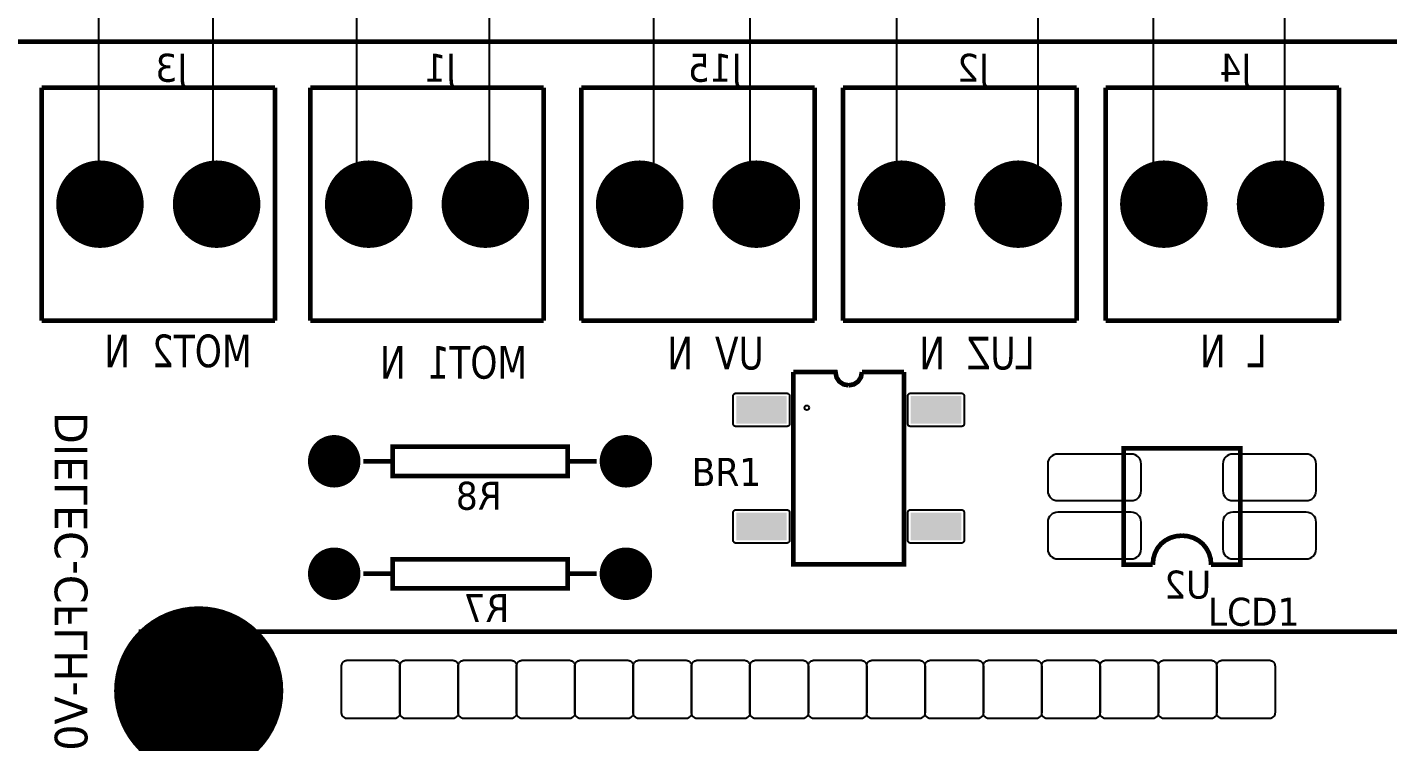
# Model space of a CAD drawing. Header units: millimetres. Extents: x 123.5 to 144.3, y 105.4 to 121.6.
# Drawn here: x 129.796 to 133.994, y 113.681 to 115.887 of the extents above; entities that cross this region are included whole.
import ezdxf

# ---------------------------------------------------------------- set-up
doc = ezdxf.new("R2010")
doc.units = ezdxf.units.MM
for name, color, linetype in [('BLK_12AWG', 7, 'Continuous'), ('DESC', 250, 'Continuous'), ('WIRES', 7, 'Continuous')]:
    doc.layers.add(name, color=color, linetype=linetype)
doc.styles.get("Standard").update_dxf_attribs({"font": 'tahoma.ttf'})

# ---------------------------------------------------------------- blocks, each defined once
blk = doc.blocks.new('RPAD')
blk.add_trace([(-0.5, -0.5), (-0.5, 0.5), (0.5, -0.5), (0.5, 0.5)])
blk = doc.blocks.new('EPAD')
at = {"const_width": 0.5}
blk.add_lwpolyline([(-0.25, 0, 1), (0.25, 0, 1)], format="xyb", close=True, dxfattribs=at)
blk = doc.blocks.new('CFLH-V Card')
at = {"const_width": 0.008}
for points in [[(125.6193, 110.8911), (131.2538, 110.8911), (131.2538, 114.343), (125.6193, 114.343), (125.6193, 110.8911)], [(125.6193, 110.8911), (131.2538, 110.8911), (131.2538, 114.343), (125.6193, 114.343), (125.6193, 110.8911)], [(125.6193, 110.8911), (131.2538, 110.8911), (131.2538, 114.343), (125.6193, 114.343), (125.6193, 110.8911)], [(127.1571, 114.2643), (127.1571, 113.8643)], [(127.5571, 114.2643), (127.1571, 114.2643)], [(127.1571, 114.2643), (127.1571, 113.8643)], [(127.5571, 114.2643), (127.1571, 114.2643)], [(127.1571, 114.2643), (127.1571, 113.8643)], [(127.5571, 114.2643), (127.1571, 114.2643)], [(127.5571, 114.2643), (127.5571, 113.8643)], [(127.5571, 114.2643), (127.5571, 113.8643)], [(127.5571, 114.2643), (127.5571, 113.8643)], [(127.6178, 114.2643), (127.6178, 113.8643)], [(128.0178, 114.2643), (127.6178, 114.2643)], [(127.6178, 114.2643), (127.6178, 113.8643)], [(128.0178, 114.2643), (127.6178, 114.2643)], [(127.6178, 114.2643), (127.6178, 113.8643)], [(128.0178, 114.2643), (127.6178, 114.2643)], [(128.0178, 114.2643), (128.0178, 113.8643)], [(128.0178, 114.2643), (128.0178, 113.8643)], [(128.0178, 114.2643), (128.0178, 113.8643)], [(128.0823, 114.2643), (128.0823, 113.8643)], [(128.4823, 114.2643), (128.0823, 114.2643)], [(128.0823, 114.2643), (128.0823, 113.8643)], [(128.4823, 114.2643), (128.0823, 114.2643)], [(128.0823, 114.2643), (128.0823, 113.8643)], [(128.4823, 114.2643), (128.0823, 114.2643)], [(128.4823, 114.2643), (128.4823, 113.8643)], [(128.4823, 114.2643), (128.4823, 113.8643)], [(128.4823, 114.2643), (128.4823, 113.8643)], [(128.5311, 114.2643), (128.5311, 113.8643)], [(128.9311, 114.2643), (128.5311, 114.2643)], [(128.5311, 114.2643), (128.5311, 113.8643)], [(128.9311, 114.2643), (128.5311, 114.2643)], [(128.5311, 114.2643), (128.5311, 113.8643)], [(128.9311, 114.2643), (128.5311, 114.2643)], [(128.9311, 114.2643), (128.9311, 113.8643)], [(128.9311, 114.2643), (128.9311, 113.8643)], [(128.9311, 114.2643), (128.9311, 113.8643)], [(128.9808, 114.2643), (128.9808, 113.8643)], [(129.3808, 114.2643), (128.9808, 114.2643)], [(128.9808, 114.2643), (128.9808, 113.8643)], [(129.3808, 114.2643), (128.9808, 114.2643)], [(128.9808, 114.2643), (128.9808, 113.8643)], [(129.3808, 114.2643), (128.9808, 114.2643)], [(129.3808, 114.2643), (129.3808, 113.8643)], [(129.3808, 114.2643), (129.3808, 113.8643)], [(129.3808, 114.2643), (129.3808, 113.8643)], [(127.5571, 113.8643), (127.1571, 113.8643)], [(127.5571, 113.8643), (127.1571, 113.8643)], [(127.5571, 113.8643), (127.1571, 113.8643)], [(128.0178, 113.8643), (127.6178, 113.8643)], [(128.0178, 113.8643), (127.6178, 113.8643)], [(128.0178, 113.8643), (127.6178, 113.8643)], [(128.4823, 113.8643), (128.0823, 113.8643)], [(128.4823, 113.8643), (128.0823, 113.8643)], [(128.4823, 113.8643), (128.0823, 113.8643)], [(128.9311, 113.8643), (128.5311, 113.8643)], [(128.9311, 113.8643), (128.5311, 113.8643)], [(128.9311, 113.8643), (128.5311, 113.8643)], [(129.3808, 113.8643), (128.9808, 113.8643)], [(129.3808, 113.8643), (128.9808, 113.8643)], [(129.3808, 113.8643), (128.9808, 113.8643)], [(128.4456, 113.7765), (128.518, 113.7762), (128.5197, 113.7673), (128.5245, 113.7601), (128.5317, 113.7553), (128.5406, 113.7536)], [(128.6356, 113.7765), (128.6356, 113.4465), (128.4456, 113.4465), (128.4456, 113.7765)], [(128.4456, 113.7765), (128.518, 113.7762), (128.5197, 113.7673), (128.5245, 113.7601), (128.5317, 113.7553), (128.5406, 113.7536)], [(128.6356, 113.7765), (128.6356, 113.4465), (128.4456, 113.4465), (128.4456, 113.7765)], [(128.4456, 113.7765), (128.518, 113.7762), (128.5197, 113.7673), (128.5245, 113.7601), (128.5317, 113.7553), (128.5406, 113.7536)], [(128.6356, 113.7765), (128.6356, 113.4465), (128.4456, 113.4465), (128.4456, 113.7765)], [(128.5632, 113.7762), (128.5615, 113.7673), (128.5567, 113.7601), (128.5495, 113.7553), (128.5406, 113.7536)], [(128.5632, 113.7762), (128.5615, 113.7673), (128.5567, 113.7601), (128.5495, 113.7553), (128.5406, 113.7536)], [(128.5632, 113.7762), (128.5615, 113.7673), (128.5567, 113.7601), (128.5495, 113.7553), (128.5406, 113.7536)], [(128.5632, 113.7762), (128.6356, 113.7765)], [(128.5632, 113.7762), (128.6356, 113.7765)], [(128.5632, 113.7762), (128.6356, 113.7765)], [(127.7587, 113.5983), (128.0587, 113.5983), (128.0587, 113.6483), (127.7587, 113.6483), (127.7587, 113.5983)], [(127.7587, 113.5983), (128.0587, 113.5983), (128.0587, 113.6483), (127.7587, 113.6483), (127.7587, 113.5983)], [(127.7587, 113.5983), (128.0587, 113.5983), (128.0587, 113.6483), (127.7587, 113.6483), (127.7587, 113.5983)], [(127.7587, 113.6233), (127.7087, 113.6233)], [(127.7587, 113.6233), (127.7087, 113.6233)], [(127.7587, 113.6233), (127.7087, 113.6233)], [(128.1087, 113.6233), (128.0587, 113.6233)], [(128.1087, 113.6233), (128.0587, 113.6233)], [(128.1087, 113.6233), (128.0587, 113.6233)], [(129.1619, 113.4458), (129.2119, 113.4458), (129.2119, 113.6458), (129.0119, 113.6458), (129.0119, 113.4458), (129.0619, 113.4458)], [(129.1619, 113.4458), (129.2119, 113.4458), (129.2119, 113.6458), (129.0119, 113.6458), (129.0119, 113.4458), (129.0619, 113.4458)], [(129.1619, 113.4458), (129.2119, 113.4458), (129.2119, 113.6458), (129.0119, 113.6458), (129.0119, 113.4458), (129.0619, 113.4458)], [(129.1119, 113.4958), (129.1014, 113.4948), (129.0918, 113.492), (129.0833, 113.4876), (129.076, 113.4817), (129.07, 113.4743), (129.0656, 113.4658), (129.0628, 113.4563), (129.0619, 113.4458)], [(129.1119, 113.4958), (129.1014, 113.4948), (129.0918, 113.492), (129.0833, 113.4876), (129.076, 113.4817), (129.07, 113.4743), (129.0656, 113.4658), (129.0628, 113.4563), (129.0619, 113.4458)], [(129.1119, 113.4958), (129.1014, 113.4948), (129.0918, 113.492), (129.0833, 113.4876), (129.076, 113.4817), (129.07, 113.4743), (129.0656, 113.4658), (129.0628, 113.4563), (129.0619, 113.4458)], [(129.1119, 113.4958), (129.122, 113.4948), (129.1315, 113.492), (129.14, 113.4876), (129.1474, 113.4817), (129.1534, 113.4743), (129.158, 113.4658), (129.1609, 113.4563), (129.1619, 113.4458)], [(129.1119, 113.4958), (129.122, 113.4948), (129.1315, 113.492), (129.14, 113.4876), (129.1474, 113.4817), (129.1534, 113.4743), (129.158, 113.4658), (129.1609, 113.4563), (129.1619, 113.4458)], [(129.1119, 113.4958), (129.122, 113.4948), (129.1315, 113.492), (129.14, 113.4876), (129.1474, 113.4817), (129.1534, 113.4743), (129.158, 113.4658), (129.1609, 113.4563), (129.1619, 113.4458)], [(127.7587, 113.4054), (128.0587, 113.4054), (128.0587, 113.4554), (127.7587, 113.4554), (127.7587, 113.4054)], [(127.7587, 113.4054), (128.0587, 113.4054), (128.0587, 113.4554), (127.7587, 113.4554), (127.7587, 113.4054)], [(127.7587, 113.4054), (128.0587, 113.4054), (128.0587, 113.4554), (127.7587, 113.4554), (127.7587, 113.4054)], [(127.7087, 113.4304), (127.7587, 113.4304)], [(127.7087, 113.4304), (127.7587, 113.4304)], [(127.7087, 113.4304), (127.7587, 113.4304)], [(128.0587, 113.4304), (128.1087, 113.4304)], [(128.0587, 113.4304), (128.1087, 113.4304)], [(128.0587, 113.4304), (128.1087, 113.4304)], [(127.3272, 110.969), (127.3272, 113.3312), (131.1855, 113.3312), (131.1855, 110.969)], [(127.3272, 110.969), (127.3272, 113.3312), (131.1855, 113.3312), (131.1855, 110.969)], [(127.3272, 110.969), (127.3272, 113.3312), (131.1855, 113.3312), (131.1855, 110.969)]]:
    blk.add_lwpolyline(points, dxfattribs=at)
for points in [[(128.3427, 113.6879), (128.3427, 113.7351), (128.3428, 113.7362), (128.3431, 113.7371), (128.3435, 113.738), (128.3441, 113.7387), (128.3449, 113.7393), (128.3457, 113.7398), (128.3467, 113.74), (128.3477, 113.7401), (128.4343, 113.7401), (128.4353, 113.74), (128.4363, 113.7398), (128.4371, 113.7393), (128.4379, 113.7387), (128.4385, 113.738), (128.4389, 113.7371), (128.4392, 113.7362), (128.4393, 113.7351), (128.4393, 113.6879), (128.4392, 113.6869), (128.4389, 113.6859), (128.4385, 113.6851), (128.4379, 113.6843), (128.4371, 113.6837), (128.4363, 113.6833), (128.4353, 113.683), (128.4343, 113.6829), (128.3477, 113.6829), (128.3467, 113.683), (128.3457, 113.6833), (128.3449, 113.6837), (128.3441, 113.6843), (128.3435, 113.6851), (128.3431, 113.6859), (128.3428, 113.6869), (128.3427, 113.6879)], [(128.7385, 113.7351), (128.7385, 113.6879), (128.7384, 113.6869), (128.7381, 113.6859), (128.7377, 113.6851), (128.7371, 113.6843), (128.7363, 113.6837), (128.7355, 113.6833), (128.7345, 113.683), (128.7335, 113.6829), (128.6469, 113.6829), (128.6459, 113.683), (128.6449, 113.6833), (128.6441, 113.6837), (128.6433, 113.6843), (128.6427, 113.6851), (128.6423, 113.6859), (128.642, 113.6869), (128.6419, 113.6879), (128.6419, 113.7351), (128.642, 113.7362), (128.6423, 113.7371), (128.6427, 113.738), (128.6433, 113.7387), (128.6441, 113.7393), (128.6449, 113.7398), (128.6459, 113.74), (128.6469, 113.7401), (128.7335, 113.7401), (128.7345, 113.74), (128.7355, 113.7398), (128.7363, 113.7393), (128.7371, 113.7387), (128.7377, 113.738), (128.7381, 113.7371), (128.7384, 113.7362), (128.7385, 113.7351)], [(129.0419, 113.5728), (129.0419, 113.6188), (129.0415, 113.6223), (129.0405, 113.6255), (129.039, 113.6284), (129.0369, 113.6309), (129.0344, 113.6329), (129.0315, 113.6345), (129.0283, 113.6354), (129.0249, 113.6358), (128.8989, 113.6358), (128.8954, 113.6354), (128.8922, 113.6345), (128.8893, 113.6329), (128.8868, 113.6309), (128.8847, 113.6284), (128.8832, 113.6255), (128.8822, 113.6223), (128.8819, 113.6188), (128.8819, 113.5728), (128.8822, 113.5693), (128.8832, 113.5661), (128.8847, 113.5632), (128.8868, 113.5607), (128.8893, 113.5586), (128.8922, 113.5571), (128.8954, 113.5561), (128.8989, 113.5558), (129.0249, 113.5558), (129.0283, 113.5561), (129.0315, 113.5571), (129.0344, 113.5586), (129.0369, 113.5607), (129.039, 113.5632), (129.0405, 113.5661), (129.0415, 113.5693), (129.0419, 113.5728)], [(129.3419, 113.5728), (129.3419, 113.6188), (129.3415, 113.6223), (129.3405, 113.6255), (129.339, 113.6284), (129.3369, 113.6309), (129.3344, 113.6329), (129.3315, 113.6345), (129.3283, 113.6354), (129.3249, 113.6358), (129.1989, 113.6358), (129.1954, 113.6354), (129.1922, 113.6345), (129.1893, 113.6329), (129.1868, 113.6309), (129.1847, 113.6284), (129.1832, 113.6255), (129.1822, 113.6223), (129.1819, 113.6188), (129.1819, 113.5728), (129.1822, 113.5693), (129.1832, 113.5661), (129.1847, 113.5632), (129.1868, 113.5607), (129.1893, 113.5586), (129.1922, 113.5571), (129.1954, 113.5561), (129.1989, 113.5558), (129.3249, 113.5558), (129.3283, 113.5561), (129.3315, 113.5571), (129.3344, 113.5586), (129.3369, 113.5607), (129.339, 113.5632), (129.3405, 113.5661), (129.3415, 113.5693), (129.3419, 113.5728)], [(128.3427, 113.4879), (128.3427, 113.5351), (128.3428, 113.5362), (128.3431, 113.5371), (128.3435, 113.538), (128.3441, 113.5387), (128.3449, 113.5393), (128.3457, 113.5398), (128.3467, 113.54), (128.3477, 113.5401), (128.4343, 113.5401), (128.4353, 113.54), (128.4363, 113.5398), (128.4371, 113.5393), (128.4379, 113.5387), (128.4385, 113.538), (128.4389, 113.5371), (128.4392, 113.5362), (128.4393, 113.5351), (128.4393, 113.4879), (128.4392, 113.4869), (128.4389, 113.4859), (128.4385, 113.4851), (128.4379, 113.4843), (128.4371, 113.4837), (128.4363, 113.4833), (128.4353, 113.483), (128.4343, 113.4829), (128.3477, 113.4829), (128.3467, 113.483), (128.3457, 113.4833), (128.3449, 113.4837), (128.3441, 113.4843), (128.3435, 113.4851), (128.3431, 113.4859), (128.3428, 113.4869), (128.3427, 113.4879)], [(128.7385, 113.5351), (128.7385, 113.4879), (128.7384, 113.4869), (128.7381, 113.4859), (128.7377, 113.4851), (128.7371, 113.4843), (128.7363, 113.4837), (128.7355, 113.4833), (128.7345, 113.483), (128.7335, 113.4829), (128.6469, 113.4829), (128.6459, 113.483), (128.6449, 113.4833), (128.6441, 113.4837), (128.6433, 113.4843), (128.6427, 113.4851), (128.6423, 113.4859), (128.642, 113.4869), (128.6419, 113.4879), (128.6419, 113.5351), (128.642, 113.5362), (128.6423, 113.5371), (128.6427, 113.538), (128.6433, 113.5387), (128.6441, 113.5393), (128.6449, 113.5398), (128.6459, 113.54), (128.6469, 113.5401), (128.7335, 113.5401), (128.7345, 113.54), (128.7355, 113.5398), (128.7363, 113.5393), (128.7371, 113.5387), (128.7377, 113.538), (128.7381, 113.5371), (128.7384, 113.5362), (128.7385, 113.5351)], [(129.0419, 113.4728), (129.0419, 113.5188), (129.0415, 113.5223), (129.0405, 113.5255), (129.039, 113.5284), (129.0369, 113.5309), (129.0344, 113.5329), (129.0315, 113.5345), (129.0283, 113.5354), (129.0249, 113.5358), (128.8989, 113.5358), (128.8954, 113.5354), (128.8922, 113.5345), (128.8893, 113.5329), (128.8868, 113.5309), (128.8847, 113.5284), (128.8832, 113.5255), (128.8822, 113.5223), (128.8819, 113.5188), (128.8819, 113.4728), (128.8822, 113.4693), (128.8832, 113.4661), (128.8847, 113.4632), (128.8868, 113.4607), (128.8893, 113.4586), (128.8922, 113.4571), (128.8954, 113.4561), (128.8989, 113.4558), (129.0249, 113.4558), (129.0283, 113.4561), (129.0315, 113.4571), (129.0344, 113.4586), (129.0369, 113.4607), (129.039, 113.4632), (129.0405, 113.4661), (129.0415, 113.4693), (129.0419, 113.4728)], [(129.3419, 113.4728), (129.3419, 113.5188), (129.3415, 113.5223), (129.3405, 113.5255), (129.339, 113.5284), (129.3369, 113.5309), (129.3344, 113.5329), (129.3315, 113.5345), (129.3283, 113.5354), (129.3249, 113.5358), (129.1989, 113.5358), (129.1954, 113.5354), (129.1922, 113.5345), (129.1893, 113.5329), (129.1868, 113.5309), (129.1847, 113.5284), (129.1832, 113.5255), (129.1822, 113.5223), (129.1819, 113.5188), (129.1819, 113.4728), (129.1822, 113.4693), (129.1832, 113.4661), (129.1847, 113.4632), (129.1868, 113.4607), (129.1893, 113.4586), (129.1922, 113.4571), (129.1954, 113.4561), (129.1989, 113.4558), (129.3249, 113.4558), (129.3283, 113.4561), (129.3315, 113.4571), (129.3344, 113.4586), (129.3369, 113.4607), (129.339, 113.4632), (129.3405, 113.4661), (129.3415, 113.4693), (129.3419, 113.4728)], [(127.6814, 113.282), (127.7614, 113.282), (127.7624, 113.282), (127.7634, 113.2818), (127.7644, 113.2816), (127.7653, 113.2812), (127.7662, 113.2808), (127.767, 113.2803), (127.7678, 113.2798), (127.7685, 113.2791), (127.7691, 113.2784), (127.7697, 113.2776), (127.7702, 113.2768), (127.7706, 113.2759), (127.7709, 113.275), (127.7712, 113.274), (127.7713, 113.273), (127.7714, 113.272), (127.7714, 113.192), (127.7713, 113.191), (127.7712, 113.19), (127.7709, 113.189), (127.7706, 113.1881), (127.7702, 113.1872), (127.7697, 113.1864), (127.7691, 113.1856), (127.7685, 113.1849), (127.7678, 113.1843), (127.767, 113.1837), (127.7662, 113.1832), (127.7653, 113.1828), (127.7644, 113.1824), (127.7634, 113.1822), (127.7624, 113.1821), (127.7614, 113.182), (127.6814, 113.182), (127.6803, 113.1821), (127.6793, 113.1822), (127.6783, 113.1824), (127.6774, 113.1828), (127.6765, 113.1832), (127.6757, 113.1837), (127.675, 113.1843), (127.6742, 113.1849), (127.6736, 113.1856), (127.673, 113.1864), (127.6725, 113.1872), (127.6721, 113.1881), (127.6718, 113.189), (127.6716, 113.19), (127.6714, 113.191), (127.6714, 113.192), (127.6714, 113.272), (127.6714, 113.273), (127.6716, 113.274), (127.6718, 113.275), (127.6721, 113.2759), (127.6725, 113.2768), (127.673, 113.2776), (127.6736, 113.2784), (127.6742, 113.2791), (127.675, 113.2798), (127.6757, 113.2803), (127.6765, 113.2808), (127.6774, 113.2812), (127.6783, 113.2816), (127.6793, 113.2818), (127.6803, 113.282), (127.6814, 113.282)], [(127.7814, 113.282), (127.8614, 113.282), (127.8624, 113.282), (127.8634, 113.2818), (127.8644, 113.2816), (127.8653, 113.2812), (127.8662, 113.2808), (127.867, 113.2803), (127.8678, 113.2798), (127.8685, 113.2791), (127.8691, 113.2784), (127.8697, 113.2776), (127.8702, 113.2768), (127.8706, 113.2759), (127.8709, 113.275), (127.8712, 113.274), (127.8713, 113.273), (127.8714, 113.272), (127.8714, 113.192), (127.8713, 113.191), (127.8712, 113.19), (127.8709, 113.189), (127.8706, 113.1881), (127.8702, 113.1872), (127.8697, 113.1864), (127.8691, 113.1856), (127.8685, 113.1849), (127.8678, 113.1843), (127.867, 113.1837), (127.8662, 113.1832), (127.8653, 113.1828), (127.8644, 113.1824), (127.8634, 113.1822), (127.8624, 113.1821), (127.8614, 113.182), (127.7814, 113.182), (127.7803, 113.1821), (127.7793, 113.1822), (127.7783, 113.1824), (127.7774, 113.1828), (127.7765, 113.1832), (127.7757, 113.1837), (127.775, 113.1843), (127.7742, 113.1849), (127.7736, 113.1856), (127.773, 113.1864), (127.7725, 113.1872), (127.7721, 113.1881), (127.7718, 113.189), (127.7716, 113.19), (127.7714, 113.191), (127.7714, 113.192), (127.7714, 113.272), (127.7714, 113.273), (127.7716, 113.274), (127.7718, 113.275), (127.7721, 113.2759), (127.7725, 113.2768), (127.773, 113.2776), (127.7736, 113.2784), (127.7742, 113.2791), (127.775, 113.2798), (127.7757, 113.2803), (127.7765, 113.2808), (127.7774, 113.2812), (127.7783, 113.2816), (127.7793, 113.2818), (127.7803, 113.282), (127.7814, 113.282)], [(127.8814, 113.282), (127.9614, 113.282), (127.9624, 113.282), (127.9634, 113.2818), (127.9644, 113.2816), (127.9653, 113.2812), (127.9662, 113.2808), (127.967, 113.2803), (127.9678, 113.2798), (127.9685, 113.2791), (127.9691, 113.2784), (127.9697, 113.2776), (127.9702, 113.2768), (127.9706, 113.2759), (127.9709, 113.275), (127.9712, 113.274), (127.9713, 113.273), (127.9714, 113.272), (127.9714, 113.192), (127.9713, 113.191), (127.9712, 113.19), (127.9709, 113.189), (127.9706, 113.1881), (127.9702, 113.1872), (127.9697, 113.1864), (127.9691, 113.1856), (127.9685, 113.1849), (127.9678, 113.1843), (127.967, 113.1837), (127.9662, 113.1832), (127.9653, 113.1828), (127.9644, 113.1824), (127.9634, 113.1822), (127.9624, 113.1821), (127.9614, 113.182), (127.8814, 113.182), (127.8803, 113.1821), (127.8793, 113.1822), (127.8783, 113.1824), (127.8774, 113.1828), (127.8765, 113.1832), (127.8757, 113.1837), (127.875, 113.1843), (127.8742, 113.1849), (127.8736, 113.1856), (127.873, 113.1864), (127.8725, 113.1872), (127.8721, 113.1881), (127.8718, 113.189), (127.8716, 113.19), (127.8714, 113.191), (127.8714, 113.192), (127.8714, 113.272), (127.8714, 113.273), (127.8716, 113.274), (127.8718, 113.275), (127.8721, 113.2759), (127.8725, 113.2768), (127.873, 113.2776), (127.8736, 113.2784), (127.8742, 113.2791), (127.875, 113.2798), (127.8757, 113.2803), (127.8765, 113.2808), (127.8774, 113.2812), (127.8783, 113.2816), (127.8793, 113.2818), (127.8803, 113.282), (127.8814, 113.282)], [(127.9814, 113.282), (128.0614, 113.282), (128.0624, 113.282), (128.0634, 113.2818), (128.0644, 113.2816), (128.0653, 113.2812), (128.0662, 113.2808), (128.067, 113.2803), (128.0678, 113.2798), (128.0685, 113.2791), (128.0691, 113.2784), (128.0697, 113.2776), (128.0702, 113.2768), (128.0706, 113.2759), (128.0709, 113.275), (128.0712, 113.274), (128.0713, 113.273), (128.0714, 113.272), (128.0714, 113.192), (128.0713, 113.191), (128.0712, 113.19), (128.0709, 113.189), (128.0706, 113.1881), (128.0702, 113.1872), (128.0697, 113.1864), (128.0691, 113.1856), (128.0685, 113.1849), (128.0678, 113.1843), (128.067, 113.1837), (128.0662, 113.1832), (128.0653, 113.1828), (128.0644, 113.1824), (128.0634, 113.1822), (128.0624, 113.1821), (128.0614, 113.182), (127.9814, 113.182), (127.9803, 113.1821), (127.9793, 113.1822), (127.9783, 113.1824), (127.9774, 113.1828), (127.9765, 113.1832), (127.9757, 113.1837), (127.975, 113.1843), (127.9742, 113.1849), (127.9736, 113.1856), (127.973, 113.1864), (127.9725, 113.1872), (127.9721, 113.1881), (127.9718, 113.189), (127.9716, 113.19), (127.9714, 113.191), (127.9714, 113.192), (127.9714, 113.272), (127.9714, 113.273), (127.9716, 113.274), (127.9718, 113.275), (127.9721, 113.2759), (127.9725, 113.2768), (127.973, 113.2776), (127.9736, 113.2784), (127.9742, 113.2791), (127.975, 113.2798), (127.9757, 113.2803), (127.9765, 113.2808), (127.9774, 113.2812), (127.9783, 113.2816), (127.9793, 113.2818), (127.9803, 113.282), (127.9814, 113.282)], [(128.0814, 113.282), (128.1614, 113.282), (128.1624, 113.282), (128.1634, 113.2818), (128.1644, 113.2816), (128.1653, 113.2812), (128.1662, 113.2808), (128.167, 113.2803), (128.1678, 113.2798), (128.1685, 113.2791), (128.1691, 113.2784), (128.1697, 113.2776), (128.1702, 113.2768), (128.1706, 113.2759), (128.1709, 113.275), (128.1712, 113.274), (128.1713, 113.273), (128.1714, 113.272), (128.1714, 113.192), (128.1713, 113.191), (128.1712, 113.19), (128.1709, 113.189), (128.1706, 113.1881), (128.1702, 113.1872), (128.1697, 113.1864), (128.1691, 113.1856), (128.1685, 113.1849), (128.1678, 113.1843), (128.167, 113.1837), (128.1662, 113.1832), (128.1653, 113.1828), (128.1644, 113.1824), (128.1634, 113.1822), (128.1624, 113.1821), (128.1614, 113.182), (128.0814, 113.182), (128.0803, 113.1821), (128.0793, 113.1822), (128.0783, 113.1824), (128.0774, 113.1828), (128.0765, 113.1832), (128.0757, 113.1837), (128.075, 113.1843), (128.0742, 113.1849), (128.0736, 113.1856), (128.073, 113.1864), (128.0725, 113.1872), (128.0721, 113.1881), (128.0718, 113.189), (128.0716, 113.19), (128.0714, 113.191), (128.0714, 113.192), (128.0714, 113.272), (128.0714, 113.273), (128.0716, 113.274), (128.0718, 113.275), (128.0721, 113.2759), (128.0725, 113.2768), (128.073, 113.2776), (128.0736, 113.2784), (128.0742, 113.2791), (128.075, 113.2798), (128.0757, 113.2803), (128.0765, 113.2808), (128.0774, 113.2812), (128.0783, 113.2816), (128.0793, 113.2818), (128.0803, 113.282), (128.0814, 113.282)], [(128.1814, 113.282), (128.2614, 113.282), (128.2624, 113.282), (128.2634, 113.2818), (128.2644, 113.2816), (128.2653, 113.2812), (128.2662, 113.2808), (128.267, 113.2803), (128.2678, 113.2798), (128.2685, 113.2791), (128.2691, 113.2784), (128.2697, 113.2776), (128.2702, 113.2768), (128.2706, 113.2759), (128.2709, 113.275), (128.2712, 113.274), (128.2713, 113.273), (128.2714, 113.272), (128.2714, 113.192), (128.2713, 113.191), (128.2712, 113.19), (128.2709, 113.189), (128.2706, 113.1881), (128.2702, 113.1872), (128.2697, 113.1864), (128.2691, 113.1856), (128.2685, 113.1849), (128.2678, 113.1843), (128.267, 113.1837), (128.2662, 113.1832), (128.2653, 113.1828), (128.2644, 113.1824), (128.2634, 113.1822), (128.2624, 113.1821), (128.2614, 113.182), (128.1814, 113.182), (128.1803, 113.1821), (128.1793, 113.1822), (128.1783, 113.1824), (128.1774, 113.1828), (128.1765, 113.1832), (128.1757, 113.1837), (128.175, 113.1843), (128.1742, 113.1849), (128.1736, 113.1856), (128.173, 113.1864), (128.1725, 113.1872), (128.1721, 113.1881), (128.1718, 113.189), (128.1716, 113.19), (128.1714, 113.191), (128.1714, 113.192), (128.1714, 113.272), (128.1714, 113.273), (128.1716, 113.274), (128.1718, 113.275), (128.1721, 113.2759), (128.1725, 113.2768), (128.173, 113.2776), (128.1736, 113.2784), (128.1742, 113.2791), (128.175, 113.2798), (128.1757, 113.2803), (128.1765, 113.2808), (128.1774, 113.2812), (128.1783, 113.2816), (128.1793, 113.2818), (128.1803, 113.282), (128.1814, 113.282)], [(128.2814, 113.282), (128.3614, 113.282), (128.3624, 113.282), (128.3634, 113.2818), (128.3644, 113.2816), (128.3653, 113.2812), (128.3662, 113.2808), (128.367, 113.2803), (128.3678, 113.2798), (128.3685, 113.2791), (128.3691, 113.2784), (128.3697, 113.2776), (128.3702, 113.2768), (128.3706, 113.2759), (128.3709, 113.275), (128.3712, 113.274), (128.3713, 113.273), (128.3714, 113.272), (128.3714, 113.192), (128.3713, 113.191), (128.3712, 113.19), (128.3709, 113.189), (128.3706, 113.1881), (128.3702, 113.1872), (128.3697, 113.1864), (128.3691, 113.1856), (128.3685, 113.1849), (128.3678, 113.1843), (128.367, 113.1837), (128.3662, 113.1832), (128.3653, 113.1828), (128.3644, 113.1824), (128.3634, 113.1822), (128.3624, 113.1821), (128.3614, 113.182), (128.2814, 113.182), (128.2803, 113.1821), (128.2793, 113.1822), (128.2783, 113.1824), (128.2774, 113.1828), (128.2765, 113.1832), (128.2757, 113.1837), (128.275, 113.1843), (128.2742, 113.1849), (128.2736, 113.1856), (128.273, 113.1864), (128.2725, 113.1872), (128.2721, 113.1881), (128.2718, 113.189), (128.2716, 113.19), (128.2714, 113.191), (128.2714, 113.192), (128.2714, 113.272), (128.2714, 113.273), (128.2716, 113.274), (128.2718, 113.275), (128.2721, 113.2759), (128.2725, 113.2768), (128.273, 113.2776), (128.2736, 113.2784), (128.2742, 113.2791), (128.275, 113.2798), (128.2757, 113.2803), (128.2765, 113.2808), (128.2774, 113.2812), (128.2783, 113.2816), (128.2793, 113.2818), (128.2803, 113.282), (128.2814, 113.282)], [(128.3814, 113.282), (128.4614, 113.282), (128.4624, 113.282), (128.4634, 113.2818), (128.4644, 113.2816), (128.4653, 113.2812), (128.4662, 113.2808), (128.467, 113.2803), (128.4678, 113.2798), (128.4685, 113.2791), (128.4691, 113.2784), (128.4697, 113.2776), (128.4702, 113.2768), (128.4706, 113.2759), (128.4709, 113.275), (128.4712, 113.274), (128.4713, 113.273), (128.4714, 113.272), (128.4714, 113.192), (128.4713, 113.191), (128.4712, 113.19), (128.4709, 113.189), (128.4706, 113.1881), (128.4702, 113.1872), (128.4697, 113.1864), (128.4691, 113.1856), (128.4685, 113.1849), (128.4678, 113.1843), (128.467, 113.1837), (128.4662, 113.1832), (128.4653, 113.1828), (128.4644, 113.1824), (128.4634, 113.1822), (128.4624, 113.1821), (128.4614, 113.182), (128.3814, 113.182), (128.3803, 113.1821), (128.3793, 113.1822), (128.3783, 113.1824), (128.3774, 113.1828), (128.3765, 113.1832), (128.3757, 113.1837), (128.375, 113.1843), (128.3742, 113.1849), (128.3736, 113.1856), (128.373, 113.1864), (128.3725, 113.1872), (128.3721, 113.1881), (128.3718, 113.189), (128.3716, 113.19), (128.3714, 113.191), (128.3714, 113.192), (128.3714, 113.272), (128.3714, 113.273), (128.3716, 113.274), (128.3718, 113.275), (128.3721, 113.2759), (128.3725, 113.2768), (128.373, 113.2776), (128.3736, 113.2784), (128.3742, 113.2791), (128.375, 113.2798), (128.3757, 113.2803), (128.3765, 113.2808), (128.3774, 113.2812), (128.3783, 113.2816), (128.3793, 113.2818), (128.3803, 113.282), (128.3814, 113.282)], [(128.4814, 113.282), (128.5614, 113.282), (128.5624, 113.282), (128.5634, 113.2818), (128.5644, 113.2816), (128.5653, 113.2812), (128.5662, 113.2808), (128.567, 113.2803), (128.5678, 113.2798), (128.5685, 113.2791), (128.5691, 113.2784), (128.5697, 113.2776), (128.5702, 113.2768), (128.5706, 113.2759), (128.5709, 113.275), (128.5712, 113.274), (128.5713, 113.273), (128.5714, 113.272), (128.5714, 113.192), (128.5713, 113.191), (128.5712, 113.19), (128.5709, 113.189), (128.5706, 113.1881), (128.5702, 113.1872), (128.5697, 113.1864), (128.5691, 113.1856), (128.5685, 113.1849), (128.5678, 113.1843), (128.567, 113.1837), (128.5662, 113.1832), (128.5653, 113.1828), (128.5644, 113.1824), (128.5634, 113.1822), (128.5624, 113.1821), (128.5614, 113.182), (128.4814, 113.182), (128.4803, 113.1821), (128.4793, 113.1822), (128.4783, 113.1824), (128.4774, 113.1828), (128.4765, 113.1832), (128.4757, 113.1837), (128.475, 113.1843), (128.4742, 113.1849), (128.4736, 113.1856), (128.473, 113.1864), (128.4725, 113.1872), (128.4721, 113.1881), (128.4718, 113.189), (128.4716, 113.19), (128.4714, 113.191), (128.4714, 113.192), (128.4714, 113.272), (128.4714, 113.273), (128.4716, 113.274), (128.4718, 113.275), (128.4721, 113.2759), (128.4725, 113.2768), (128.473, 113.2776), (128.4736, 113.2784), (128.4742, 113.2791), (128.475, 113.2798), (128.4757, 113.2803), (128.4765, 113.2808), (128.4774, 113.2812), (128.4783, 113.2816), (128.4793, 113.2818), (128.4803, 113.282), (128.4814, 113.282)], [(128.5814, 113.282), (128.6614, 113.282), (128.6624, 113.282), (128.6634, 113.2818), (128.6644, 113.2816), (128.6653, 113.2812), (128.6662, 113.2808), (128.667, 113.2803), (128.6678, 113.2798), (128.6685, 113.2791), (128.6691, 113.2784), (128.6697, 113.2776), (128.6702, 113.2768), (128.6706, 113.2759), (128.6709, 113.275), (128.6712, 113.274), (128.6713, 113.273), (128.6714, 113.272), (128.6714, 113.192), (128.6713, 113.191), (128.6712, 113.19), (128.6709, 113.189), (128.6706, 113.1881), (128.6702, 113.1872), (128.6697, 113.1864), (128.6691, 113.1856), (128.6685, 113.1849), (128.6678, 113.1843), (128.667, 113.1837), (128.6662, 113.1832), (128.6653, 113.1828), (128.6644, 113.1824), (128.6634, 113.1822), (128.6624, 113.1821), (128.6614, 113.182), (128.5814, 113.182), (128.5803, 113.1821), (128.5793, 113.1822), (128.5783, 113.1824), (128.5774, 113.1828), (128.5765, 113.1832), (128.5757, 113.1837), (128.575, 113.1843), (128.5742, 113.1849), (128.5736, 113.1856), (128.573, 113.1864), (128.5725, 113.1872), (128.5721, 113.1881), (128.5718, 113.189), (128.5716, 113.19), (128.5714, 113.191), (128.5714, 113.192), (128.5714, 113.272), (128.5714, 113.273), (128.5716, 113.274), (128.5718, 113.275), (128.5721, 113.2759), (128.5725, 113.2768), (128.573, 113.2776), (128.5736, 113.2784), (128.5742, 113.2791), (128.575, 113.2798), (128.5757, 113.2803), (128.5765, 113.2808), (128.5774, 113.2812), (128.5783, 113.2816), (128.5793, 113.2818), (128.5803, 113.282), (128.5814, 113.282)], [(128.6814, 113.282), (128.7614, 113.282), (128.7624, 113.282), (128.7634, 113.2818), (128.7644, 113.2816), (128.7653, 113.2812), (128.7662, 113.2808), (128.767, 113.2803), (128.7678, 113.2798), (128.7685, 113.2791), (128.7691, 113.2784), (128.7697, 113.2776), (128.7702, 113.2768), (128.7706, 113.2759), (128.7709, 113.275), (128.7712, 113.274), (128.7713, 113.273), (128.7714, 113.272), (128.7714, 113.192), (128.7713, 113.191), (128.7712, 113.19), (128.7709, 113.189), (128.7706, 113.1881), (128.7702, 113.1872), (128.7697, 113.1864), (128.7691, 113.1856), (128.7685, 113.1849), (128.7678, 113.1843), (128.767, 113.1837), (128.7662, 113.1832), (128.7653, 113.1828), (128.7644, 113.1824), (128.7634, 113.1822), (128.7624, 113.1821), (128.7614, 113.182), (128.6814, 113.182), (128.6803, 113.1821), (128.6793, 113.1822), (128.6783, 113.1824), (128.6774, 113.1828), (128.6765, 113.1832), (128.6757, 113.1837), (128.675, 113.1843), (128.6742, 113.1849), (128.6736, 113.1856), (128.673, 113.1864), (128.6725, 113.1872), (128.6721, 113.1881), (128.6718, 113.189), (128.6716, 113.19), (128.6714, 113.191), (128.6714, 113.192), (128.6714, 113.272), (128.6714, 113.273), (128.6716, 113.274), (128.6718, 113.275), (128.6721, 113.2759), (128.6725, 113.2768), (128.673, 113.2776), (128.6736, 113.2784), (128.6742, 113.2791), (128.675, 113.2798), (128.6757, 113.2803), (128.6765, 113.2808), (128.6774, 113.2812), (128.6783, 113.2816), (128.6793, 113.2818), (128.6803, 113.282), (128.6814, 113.282)], [(128.7814, 113.282), (128.8614, 113.282), (128.8624, 113.282), (128.8634, 113.2818), (128.8644, 113.2816), (128.8653, 113.2812), (128.8662, 113.2808), (128.867, 113.2803), (128.8678, 113.2798), (128.8685, 113.2791), (128.8691, 113.2784), (128.8697, 113.2776), (128.8702, 113.2768), (128.8706, 113.2759), (128.8709, 113.275), (128.8712, 113.274), (128.8713, 113.273), (128.8714, 113.272), (128.8714, 113.192), (128.8713, 113.191), (128.8712, 113.19), (128.8709, 113.189), (128.8706, 113.1881), (128.8702, 113.1872), (128.8697, 113.1864), (128.8691, 113.1856), (128.8685, 113.1849), (128.8678, 113.1843), (128.867, 113.1837), (128.8662, 113.1832), (128.8653, 113.1828), (128.8644, 113.1824), (128.8634, 113.1822), (128.8624, 113.1821), (128.8614, 113.182), (128.7814, 113.182), (128.7803, 113.1821), (128.7793, 113.1822), (128.7783, 113.1824), (128.7774, 113.1828), (128.7765, 113.1832), (128.7757, 113.1837), (128.775, 113.1843), (128.7742, 113.1849), (128.7736, 113.1856), (128.773, 113.1864), (128.7725, 113.1872), (128.7721, 113.1881), (128.7718, 113.189), (128.7716, 113.19), (128.7714, 113.191), (128.7714, 113.192), (128.7714, 113.272), (128.7714, 113.273), (128.7716, 113.274), (128.7718, 113.275), (128.7721, 113.2759), (128.7725, 113.2768), (128.773, 113.2776), (128.7736, 113.2784), (128.7742, 113.2791), (128.775, 113.2798), (128.7757, 113.2803), (128.7765, 113.2808), (128.7774, 113.2812), (128.7783, 113.2816), (128.7793, 113.2818), (128.7803, 113.282), (128.7814, 113.282)], [(128.8814, 113.282), (128.9614, 113.282), (128.9624, 113.282), (128.9634, 113.2818), (128.9644, 113.2816), (128.9653, 113.2812), (128.9662, 113.2808), (128.967, 113.2803), (128.9678, 113.2798), (128.9685, 113.2791), (128.9691, 113.2784), (128.9697, 113.2776), (128.9702, 113.2768), (128.9706, 113.2759), (128.9709, 113.275), (128.9712, 113.274), (128.9713, 113.273), (128.9714, 113.272), (128.9714, 113.192), (128.9713, 113.191), (128.9712, 113.19), (128.9709, 113.189), (128.9706, 113.1881), (128.9702, 113.1872), (128.9697, 113.1864), (128.9691, 113.1856), (128.9685, 113.1849), (128.9678, 113.1843), (128.967, 113.1837), (128.9662, 113.1832), (128.9653, 113.1828), (128.9644, 113.1824), (128.9634, 113.1822), (128.9624, 113.1821), (128.9614, 113.182), (128.8814, 113.182), (128.8803, 113.1821), (128.8793, 113.1822), (128.8783, 113.1824), (128.8774, 113.1828), (128.8765, 113.1832), (128.8757, 113.1837), (128.875, 113.1843), (128.8742, 113.1849), (128.8736, 113.1856), (128.873, 113.1864), (128.8725, 113.1872), (128.8721, 113.1881), (128.8718, 113.189), (128.8716, 113.19), (128.8714, 113.191), (128.8714, 113.192), (128.8714, 113.272), (128.8714, 113.273), (128.8716, 113.274), (128.8718, 113.275), (128.8721, 113.2759), (128.8725, 113.2768), (128.873, 113.2776), (128.8736, 113.2784), (128.8742, 113.2791), (128.875, 113.2798), (128.8757, 113.2803), (128.8765, 113.2808), (128.8774, 113.2812), (128.8783, 113.2816), (128.8793, 113.2818), (128.8803, 113.282), (128.8814, 113.282)], [(128.9814, 113.282), (129.0614, 113.282), (129.0624, 113.282), (129.0634, 113.2818), (129.0644, 113.2816), (129.0653, 113.2812), (129.0662, 113.2808), (129.067, 113.2803), (129.0678, 113.2798), (129.0685, 113.2791), (129.0691, 113.2784), (129.0697, 113.2776), (129.0702, 113.2768), (129.0706, 113.2759), (129.0709, 113.275), (129.0712, 113.274), (129.0713, 113.273), (129.0714, 113.272), (129.0714, 113.192), (129.0713, 113.191), (129.0712, 113.19), (129.0709, 113.189), (129.0706, 113.1881), (129.0702, 113.1872), (129.0697, 113.1864), (129.0691, 113.1856), (129.0685, 113.1849), (129.0678, 113.1843), (129.067, 113.1837), (129.0662, 113.1832), (129.0653, 113.1828), (129.0644, 113.1824), (129.0634, 113.1822), (129.0624, 113.1821), (129.0614, 113.182), (128.9814, 113.182), (128.9803, 113.1821), (128.9793, 113.1822), (128.9783, 113.1824), (128.9774, 113.1828), (128.9765, 113.1832), (128.9757, 113.1837), (128.975, 113.1843), (128.9742, 113.1849), (128.9736, 113.1856), (128.973, 113.1864), (128.9725, 113.1872), (128.9721, 113.1881), (128.9718, 113.189), (128.9716, 113.19), (128.9714, 113.191), (128.9714, 113.192), (128.9714, 113.272), (128.9714, 113.273), (128.9716, 113.274), (128.9718, 113.275), (128.9721, 113.2759), (128.9725, 113.2768), (128.973, 113.2776), (128.9736, 113.2784), (128.9742, 113.2791), (128.975, 113.2798), (128.9757, 113.2803), (128.9765, 113.2808), (128.9774, 113.2812), (128.9783, 113.2816), (128.9793, 113.2818), (128.9803, 113.282), (128.9814, 113.282)], [(129.0814, 113.282), (129.1614, 113.282), (129.1624, 113.282), (129.1634, 113.2818), (129.1644, 113.2816), (129.1653, 113.2812), (129.1662, 113.2808), (129.167, 113.2803), (129.1678, 113.2798), (129.1685, 113.2791), (129.1691, 113.2784), (129.1697, 113.2776), (129.1702, 113.2768), (129.1706, 113.2759), (129.1709, 113.275), (129.1712, 113.274), (129.1713, 113.273), (129.1714, 113.272), (129.1714, 113.192), (129.1713, 113.191), (129.1712, 113.19), (129.1709, 113.189), (129.1706, 113.1881), (129.1702, 113.1872), (129.1697, 113.1864), (129.1691, 113.1856), (129.1685, 113.1849), (129.1678, 113.1843), (129.167, 113.1837), (129.1662, 113.1832), (129.1653, 113.1828), (129.1644, 113.1824), (129.1634, 113.1822), (129.1624, 113.1821), (129.1614, 113.182), (129.0814, 113.182), (129.0803, 113.1821), (129.0793, 113.1822), (129.0783, 113.1824), (129.0774, 113.1828), (129.0765, 113.1832), (129.0757, 113.1837), (129.075, 113.1843), (129.0742, 113.1849), (129.0736, 113.1856), (129.073, 113.1864), (129.0725, 113.1872), (129.0721, 113.1881), (129.0718, 113.189), (129.0716, 113.19), (129.0714, 113.191), (129.0714, 113.192), (129.0714, 113.272), (129.0714, 113.273), (129.0716, 113.274), (129.0718, 113.275), (129.0721, 113.2759), (129.0725, 113.2768), (129.073, 113.2776), (129.0736, 113.2784), (129.0742, 113.2791), (129.075, 113.2798), (129.0757, 113.2803), (129.0765, 113.2808), (129.0774, 113.2812), (129.0783, 113.2816), (129.0793, 113.2818), (129.0803, 113.282), (129.0814, 113.282)], [(129.1814, 113.282), (129.2614, 113.282), (129.2624, 113.282), (129.2634, 113.2818), (129.2644, 113.2816), (129.2653, 113.2812), (129.2662, 113.2808), (129.267, 113.2803), (129.2678, 113.2798), (129.2685, 113.2791), (129.2691, 113.2784), (129.2697, 113.2776), (129.2702, 113.2768), (129.2706, 113.2759), (129.2709, 113.275), (129.2712, 113.274), (129.2713, 113.273), (129.2714, 113.272), (129.2714, 113.192), (129.2713, 113.191), (129.2712, 113.19), (129.2709, 113.189), (129.2706, 113.1881), (129.2702, 113.1872), (129.2697, 113.1864), (129.2691, 113.1856), (129.2685, 113.1849), (129.2678, 113.1843), (129.267, 113.1837), (129.2662, 113.1832), (129.2653, 113.1828), (129.2644, 113.1824), (129.2634, 113.1822), (129.2624, 113.1821), (129.2614, 113.182), (129.1814, 113.182), (129.1803, 113.1821), (129.1793, 113.1822), (129.1783, 113.1824), (129.1774, 113.1828), (129.1765, 113.1832), (129.1757, 113.1837), (129.175, 113.1843), (129.1742, 113.1849), (129.1736, 113.1856), (129.173, 113.1864), (129.1725, 113.1872), (129.1721, 113.1881), (129.1718, 113.189), (129.1716, 113.19), (129.1714, 113.191), (129.1714, 113.192), (129.1714, 113.272), (129.1714, 113.273), (129.1716, 113.274), (129.1718, 113.275), (129.1721, 113.2759), (129.1725, 113.2768), (129.173, 113.2776), (129.1736, 113.2784), (129.1742, 113.2791), (129.175, 113.2798), (129.1757, 113.2803), (129.1765, 113.2808), (129.1774, 113.2812), (129.1783, 113.2816), (129.1793, 113.2818), (129.1803, 113.282), (129.1814, 113.282)]]:
    blk.add_lwpolyline(points, close=True)
for centre, radius in [((128.4688, 113.7152), 0.00394), ((128.4688, 113.7152), 0.00394), ((128.4688, 113.7152), 0.00394), ((127.4272, 113.2312), 0.0554), ((127.4272, 113.2312), 0.0554), ((127.4272, 113.2312), 0.0554)]:
    blk.add_circle(centre, radius)
for p, xscale, yscale in [((127.2571, 114.0643), 0.15, 0.15), ((127.4571, 114.0643), 0.15, 0.15), ((127.7178, 114.0643), 0.15, 0.15), ((127.9178, 114.0643), 0.15, 0.15), ((128.1823, 114.0643), 0.15, 0.15), ((128.3823, 114.0643), 0.15, 0.15), ((128.6311, 114.0643), 0.15, 0.15), ((128.8311, 114.0643), 0.15, 0.15), ((129.0808, 114.0643), 0.15, 0.15), ((129.2808, 114.0643), 0.15, 0.15), ((127.6587, 113.6233), 0.09, 0.09), ((128.1587, 113.6233), 0.09, 0.09), ((127.6587, 113.4304), 0.09, 0.09), ((128.1587, 113.4304), 0.09, 0.09), ((127.4264, 113.2296), 0.29, 0.29)]:
    blk.add_blockref('EPAD', p, dxfattribs=dict(xscale=xscale, yscale=yscale))
at = {"xscale": 0.047244, "yscale": 0.086614}
for p, rotation in [((128.391, 113.7115), 90), ((128.6902, 113.7115), 270), ((128.391, 113.5115), 90), ((128.6902, 113.5115), 270)]:
    blk.add_blockref('RPAD', p, dxfattribs=dict(at, rotation=rotation))
at = {"text_generation_flag": 2}
for s, height, width, p in [('J3', 0.048, 1.041667, (127.4071, 114.2743)), ('J3', 0.048, 1.041667, (127.4071, 114.2743)), ('J3', 0.048, 1.041667, (127.4071, 114.2743)), ('J1', 0.048, 1.041667, (127.8678, 114.2743)), ('J1', 0.048, 1.041667, (127.8678, 114.2743)), ('J1', 0.048, 1.041667, (127.8678, 114.2743)), ('J15', 0.048, 1.041667, (128.3573, 114.2743)), ('J15', 0.048, 1.041667, (128.3573, 114.2743)), ('J15', 0.048, 1.041667, (128.3573, 114.2743)), ('J2', 0.048, 1.041667, (128.7811, 114.2743)), ('J2', 0.048, 1.041667, (128.7811, 114.2743)), ('J2', 0.048, 1.041667, (128.7811, 114.2743)), ('J4', 0.048, 1.041667, (129.2308, 114.2743)), ('J4', 0.048, 1.041667, (129.2308, 114.2743)), ('J4', 0.048, 1.041667, (129.2308, 114.2743)), ('MOT2  N', 0.056, 0.892857, (127.517, 113.7847)), ('MOT2  N', 0.056, 0.892857, (127.517, 113.7847)), ('MOT2  N', 0.056, 0.892857, (127.517, 113.7847)), ('UV  N', 0.056, 0.892857, (128.3949, 113.7808)), ('UV  N', 0.056, 0.892857, (128.3949, 113.7808)), ('UV  N', 0.056, 0.892857, (128.3949, 113.7808)), ('LUZ  N', 0.056, 0.892857, (128.8595, 113.7808)), ('LUZ  N', 0.056, 0.892857, (128.8595, 113.7808)), ('LUZ  N', 0.056, 0.892857, (128.8595, 113.7808)), ('L  N', 0.056, 0.892857, (129.2571, 113.7847)), ('L  N', 0.056, 0.892857, (129.2571, 113.7847)), ('L  N', 0.056, 0.892857, (129.2571, 113.7847)), ('MOT1  N', 0.056, 0.892857, (127.9894, 113.7651)), ('MOT1  N', 0.056, 0.892857, (127.9894, 113.7651)), ('MOT1  N', 0.056, 0.892857, (127.9894, 113.7651)), ('R8', 0.048, 1.041667, (127.9457, 113.5402)), ('R8', 0.048, 1.041667, (127.9457, 113.5402)), ('R8', 0.048, 1.041667, (127.9457, 113.5402)), ('U2', 0.048, 1.041667, (129.1619, 113.3878)), ('U2', 0.048, 1.041667, (129.1619, 113.3878)), ('U2', 0.048, 1.041667, (129.1619, 113.3878)), ('R7', 0.048, 1.041667, (127.9587, 113.3474)), ('R7', 0.048, 1.041667, (127.9587, 113.3474)), ('R7', 0.048, 1.041667, (127.9587, 113.3474))]:
    blk.add_text(s, height=height, dxfattribs=dict(at, width=width)).set_placement(p)
at = {"text_generation_flag": 2, "width": 1.071429}
blk.add_text('DIELEC-CFLH-V0017', height=0.056, rotation=90, dxfattribs=at).set_placement((127.2356, 113.7078))
blk.add_text('DIELEC-CFLH-V0017', height=0.056, rotation=90, dxfattribs=at).set_placement((127.2356, 113.7078))
blk.add_text('DIELEC-CFLH-V0017', height=0.056, rotation=90, dxfattribs=at).set_placement((127.2356, 113.7078))
at = {"width": 1.041667}
for s, p in [('BR1', (128.2716, 113.5812)), ('BR1', (128.2716, 113.5812)), ('BR1', (128.2716, 113.5812)), ('LCD1', (129.1563, 113.3412)), ('LCD1', (129.1563, 113.3412)), ('LCD1', (129.1563, 113.3412))]:
    blk.add_text(s, height=0.048, dxfattribs=at).set_placement(p)

msp = doc.modelspace()

# ---------------------------------------------------------------- linework, layer by layer
at = {"layer": 'BLK_12AWG'}
msp.add_line((133.2716, 115.3636), (133.2716, 119.99), dxfattribs=at)
at = {"layer": 'WIRES'}
for p, q in [((132.0268, 115.3061), (132.0268, 118.4443)), ((131.7284, 118.0765), (131.7284, 115.422)), ((130.3695, 116.864), (130.3695, 115.3884)), ((132.4797, 115.3302), (132.4797, 116.1269)), ((132.9153, 115.3363), (132.9153, 116.1269)), ((133.6753, 116.1404), (133.6753, 115.3187)), ((130.0163, 116.063), (130.0163, 115.3021)), ((130.812, 116.0729), (130.812, 115.3186)), ((131.2213, 116.0729), (131.2213, 115.4004)), ((131.7284, 115.422), (131.6964, 115.422)), ((130.812, 115.3186), (130.8575, 115.3186)), ((133.6753, 115.3187), (133.6454, 115.3187))]:
    msp.add_line(p, q, dxfattribs=at)

# ---------------------------------------------------------------- block references
at = {"layer": 'DESC', "xscale": 1.8, "yscale": 1.8, "zscale": 1.8}
msp.add_blockref('CFLH-V Card', (-99.0421, -89.9748), dxfattribs=at)

doc.saveas('drawing.dxf')
